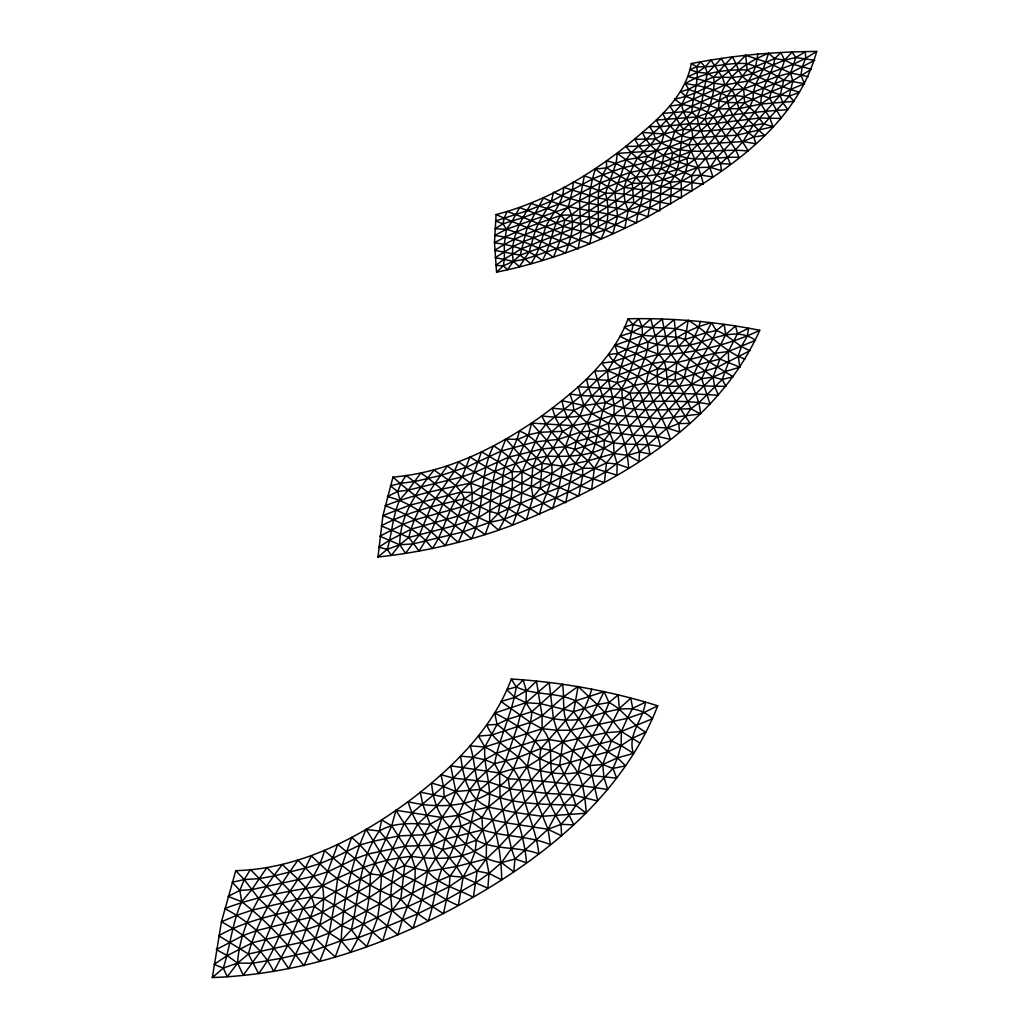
<?xml version="1.0" encoding="UTF-8"?>
<svg xmlns="http://www.w3.org/2000/svg" width="1029" height="1029" viewBox="0 0 1029 1029"><rect width="100%" height="100%" fill="white"/><g stroke="black" fill="none" stroke-linecap="round" stroke-linejoin="round"><path stroke-width="1.5" d="M784.625 60.094C780.87 73.303 772.818 84.725 769.473 98.141L760.945 104.019L731.04 142.812L716.313 158.132L710.216 167.303L691.72 182.699L670.934 195.896L649.183 208.025L604.383 230.277L591.829 234.097L568.818 244.568L524.713 259.244L513.33 261.327L503.335 265.868L495.875 265.366L504.377 259.064L521.626 248.684L571.854 229.068L607.599 206.675L641.131 183.072L651.846 167.894L656.245 150.813L661.518 142.722L664.052 134.002L670.02 126.014L683.243 111.737L691.835 106.193L721.342 92.88L731.863 89.935L743.684 88.918L778.065 76.262L790.594 72.943L814.698 60.209L795.79 57.56L792.111 52.119L784.625 60.094L774.773 58.576L768.586 53.302L763.068 69.457L755.427 84.777L753.408 92.057L752.919 99.569L749.807 106.965L725.972 136.201L697.443 167.495C676.387 162.145 651.306 154.427 642.469 132.355L664.052 134.002L671.834 139.044L688.658 144.909L742.964 141.578L753.845 136.921C764.174 122.065 777.538 110.013 789.192 96.083L799.52 92.353C781.551 86.397 763.004 81.008 747.183 70.011C725.458 69.355 704.093 72.12 685.288 83.581L688.813 89.472L719.091 100.778L727.4 102.54L744.623 102.797L782.49 87.066L811.354 69.252L793.192 64.351L784.625 60.094L780.87 52.62L774.773 58.576L747.183 70.011L727.066 96.289L710.113 105.087L691.887 112.38L679.912 124.432L674.728 131.635L669.274 147.16L663.885 154.967L660.94 168.692L651.743 183.059L650.971 199.909L647.871 216.797C600.1 241.776 549.525 261.43 496.557 272.145L494.486 242.703L496.094 214.547C543.801 202.224 587.443 176.718 625.851 146.324C652.54 123.892 684.529 99.916 691.321 63.566C732.622 55.36 774.605 51.694 816.679 51.45C794.594 132.034 715.579 177.76 647.871 216.797C617.516 204.694 583.314 206.572 553.602 192.14L551.351 201.182L538.424 223.37L535.389 230.586L529.125 251.912L519.401 266.652L513.33 261.327L495.206 257.636L513.162 246.523L523.041 241.776L563.339 226.38L572.561 221.544L606.891 199.394L614.789 192.307L632.308 183.355L651.743 183.059L674.355 176.075L697.443 167.495L710.216 167.303L721.342 170.685L720.66 163.521C711.206 149.089 699.579 134.555 697.135 116.92L700.376 109.048L707.335 73.226L721.29 58.512L732.185 77.471L737.034 83.285L743.684 88.918L769.473 98.141L780.098 95.388L791.417 89.06L804.459 83.709L800.884 75.091L802.273 66.795L805.681 58.319L805.321 51.707L795.79 57.56L784.625 60.094L752.804 73.522L742.385 76.262L732.185 77.471L713.611 77.136C702.022 80.815 692.53 89.266 680.593 91.594L685.906 96.443L718.628 108.92L739.285 108.637L760.945 104.019L794.221 101.356L789.192 96.083C774.618 95.17 761.576 86.616 748.224 81.008C738.745 76.03 737.703 64.93 732.249 56.852L713.611 77.136C715.669 91.388 709.959 105.717 704.942 118.875C684.761 139.867 654.161 146.967 625.851 146.324L631.189 152.665L637.298 158.054L651.846 167.894L656.386 174.814L662.959 179.316L670.381 182.326L681.108 181.091L703.309 184.255C700.479 170.235 693.765 157.977 688.658 144.909L692.491 138.002L707.888 124.368L718.628 108.92L743.684 88.918L752.804 73.522L755.762 66.062L757.91 53.74M639.704 742.964L621.375 731.452L613.31 721.432L597.283 704.543L578.105 686.446L573.603 711.644L584.806 727.799L599.367 744.044L607.843 751.813L617.529 757.871L625.581 765.795L612.95 768.457L602.711 764.496C593.128 752.07 579.816 743.144 570.748 730.281C560.869 716.698 564.921 699.681 562.58 684.208L531.774 711.734L507.49 719.374L497.11 724.39L484.826 747.015C483.231 767.312 492.762 786.709 488.363 807.109C496.544 830.352 501.47 855.24 501.702 879.872C415.24 935.155 315.684 973.82 212.321 977.55L221.441 921.791L235.757 870.663C299.349 868.939 357.77 838.455 408.101 801.72C450.959 769.242 492.042 730.474 511.362 679.011C561.037 682.086 610.223 690.922 657.737 705.791C628.758 780.548 568.059 837.503 501.702 879.872L488.994 873.415L477.173 871.1L463.101 877.21L449.274 886.664L421.8 900.221L407.613 906.768L392.01 910.498L351.352 929.701L341.178 940.725L335.261 956.88C304.533 930.19 279.142 898.253 250.394 869.518L244.246 879.602L239.834 890.445L241.738 901.738C232.065 922.846 230.355 946.23 223.293 968.07L212.321 977.55M497.11 724.39L486.871 725.021C493.869 744.083 515.786 750.694 527.234 766.721L537.678 803.945L548.02 829.284L550.386 844.629C528.79 835.612 504.724 837.272 482.652 829.837L445.145 839.149L432.09 845.233L405.387 846.172L367.777 854.07L355.121 858.791L328.148 871.679L313.678 876.258L251.835 889.609L239.834 890.445L228.039 896.388L241.738 901.738L251.835 889.609L266.871 867.576L290.062 891.127L310.372 917.289L329.254 932.994L341.178 940.725L350.606 952.044C365.154 928.608 370.517 901.224 370.311 873.93L355.121 858.791L337.718 844.41L322.501 885.686L311.375 896.915L303.015 908.504L287.593 945.51L273.74 971.505C262.871 948.982 243.024 933.419 221.441 921.791L236.67 915.321L251.796 910.292L296.969 899.475L311.375 896.915L323.929 898.806L334.219 905.018L363.919 924.338L382.711 940.892L392.01 910.498L400.77 899.282L425.144 886.201L449.995 875.988L463.101 877.21L487.875 888.233L488.994 873.415L486.267 858.945L486.421 843.729L482.652 829.837L481.958 817.669L488.363 807.109L510.294 789.024L519.195 778.529L527.234 766.721L530.102 753.318L535.209 740.893L542.103 728.738L563.57 709.148L575.571 700.929L604.113 691.617L608.949 702.524C623.458 709.521 631.24 724.673 645.852 732.134L632.23 738.282L621.117 745.575L607.843 751.813L559.673 765.203C537.241 786.773 517.947 811.289 495.901 833.246C477.147 860.051 440.772 860.656 411.471 856.36C379.933 859.215 350.387 871.074 322.501 885.686C289.548 891.011 255.925 896.568 224.746 908.594C251.179 922.241 272.955 943.593 288.647 968.752L301.433 942.358L314.372 906.42C330.631 891.847 351.365 884.207 370.311 873.93L381.515 875.216C402.262 887.847 422.97 900.414 443.435 913.662L449.274 886.664L449.995 875.988C470.124 851.15 468.98 817.939 480.234 789.436L499.554 772.985L505.548 760.855L517.381 726.615L520.365 715.052L525.973 702.717L526.346 690.845L523.221 680.015L516.236 686.986L506.59 689.584L514.809 697.405L525.973 702.717L540.366 703.643L573.603 711.644L597.283 704.543L608.949 702.524L618.159 694.935L619.355 708.479C610.467 728.069 597.309 745.292 589.758 765.576L578.298 772.432L550.464 804.755L533.073 827.11L511.426 848.629L501.483 862.624L488.994 873.415L475.205 883.229L446.625 899.59L417.337 913.984L372.948 932.145L357.59 937.972L341.178 940.725L310.359 951.748L281.329 958.256L252.581 963.234L237.57 963.093L223.293 968.07L214.071 964.405L227.203 955.619L252.529 942.68L306.115 929.521L319.337 925.084L368.742 897.815L415.176 867.936L423.729 857.556L432.09 845.233L441.955 817.54L450.393 805.45L455.77 791.494L465.069 779.776L484.685 759.724L496.287 753.267L535.209 740.893L548.624 739.529L562.837 741.883L606.21 732.712L621.375 731.452L652.515 718.769C635.034 701.598 611.843 710.422 591.714 716.338C571.995 723.117 550.476 720.223 531.774 711.734L525.973 702.717L494.653 713.071L497.11 724.39C517.06 739.722 533.241 761.46 559.673 765.203L568.947 783.751L575.893 805.321L586.324 813.244C584.729 795.751 583.366 775.647 570.272 762.579C562.889 753.845 551.956 750.012 540.92 748.507L518.192 757.511L494.627 763.647L477.173 780.136L469.044 790.722L458.329 815.367L449.853 826.994L445.145 839.149L442.65 849.555L435.576 858.623L427.73 871.357L421.8 900.221L413.028 928.402L392.01 910.498L358.182 891.809L337.563 878.753L328.148 871.679L311.324 855.819L305.343 868.077L282.319 902.819L275.939 914.742L260.62 951.272L243.268 975.196L237.57 963.093L227.203 955.619L216.283 949.548L242.921 935.593L256.8 930.576L310.372 917.289L322.72 911.977L370.131 884.901L381.515 875.216L404.693 865.53L418.417 845.735L430.071 824.293L441.955 817.54L458.329 815.367L473.147 810.428L488.363 807.109L515.516 812.588L542.039 816.293L586.324 813.244M745.022 359.095C722.975 351.223 708.222 331.891 688.144 320.328L685.185 339.429C697.868 355.893 715.914 366.337 733.253 376.781L722.217 379.482L713.02 377.116L689.996 359.584L683.41 353.474L678.548 346.374L676.156 338.155L674.214 319.517L647.974 341.975L626.7 349.153L617.696 353.462L607.779 370.89L597.9 379.161L581.115 395.715L546.013 424.064L539.672 432.27L522.05 471.835L521.793 493.148L520.687 503.413L512.622 525.099C469.301 541.408 423.987 552.123 377.965 556.985L382.942 515.593L392.988 477.083C447.551 472.645 497.804 447.049 541.859 415.909C576.754 390.068 612.422 360.664 628.127 318.758C672.271 317.948 716.428 321.653 759.736 330.296C714.936 430.675 609.734 485.817 512.622 525.099L503.978 519.349L498.087 513.677L489.277 511.233L464.362 498.782C436 505.509 407.06 511.94 381.206 525.896L408.809 537.46L419.073 551.017L431.035 531.761L442.997 503.888L448.644 494.743L462.175 476.813L469.957 456.992C491.643 470.973 514.912 483.025 540.289 488.338L546.708 493.393L565.667 502.731L572.034 472.221L575.391 463.191L580.858 455.011L584.781 446.689L590.222 430.855L587.302 423.086L573.899 410.339L572.78 402.596L569.95 393.953C590.646 397.837 611.856 394.197 632.218 400.538C658.226 402.583 684.452 399.239 710.164 404.371L701.649 378.646L676.863 362.581L671.178 354.22L667.577 345.924L662.2 319.106L642.405 335.608L614.943 345.242L617.696 353.462C636.231 363.919 652.682 379.225 675.024 380.074L717.072 367.392L750.077 350.67C737.24 346.13 728.969 334.747 716.235 330.579L705.945 332.753L685.185 339.429C665.274 332.766 641.35 341.435 624.371 327.003L632.899 324.457L638.829 318.784L642.147 326.72L642.405 335.608C631.356 358.645 631.099 389.464 605.554 402.583L583.932 405.542L573.899 410.339L567.532 417.62L551.66 431.923L536.623 457.776L532.803 467.153L531.247 486.524L533.073 497.097L526.372 519.889L508.905 508.982L481.778 496.57L472.388 492.634L461.211 492.029L409.323 505.329L382.942 515.593C401.747 522.526 420.334 531.813 432.296 548.521C447.023 527.697 448.631 498.911 470.459 483.128C494.717 470.279 520.43 460.117 547.66 456.143C573.372 457.056 604.152 456.066 621.439 434.045C639.845 416.591 656.232 397.143 675.024 380.074L676.863 362.581C686.575 349.937 696.363 337.126 700.376 321.395M759.736 330.296C732.159 343.545 701.482 351.043 671.178 354.22C644.386 351.455 621.542 373.566 594.672 370.813L602.402 395.869L605.554 402.583C597.052 424.231 598.955 449.789 582.723 468.234L582.581 476.105L578.71 496.274L550.412 483.218L531.478 476.543L522.05 471.835L512.043 471.578L482.061 486.691L464.362 498.782L454.818 525.613L445.235 545.73C429.106 527.388 408.153 513.612 385.065 505.753C412.423 494.91 441.685 489.122 470.459 483.128C494.344 491.257 518.282 500.66 539.492 514.551C542.952 497.676 554.631 482.382 551.518 464.426C544.701 450.753 534.154 436.309 519.323 431.061C516.249 446.65 504.647 459.693 503.014 476.157C502.023 488.736 500.943 501.355 498.087 513.677L489.637 522.346L485.122 534.527L458.291 516.056L406.082 475.385L401.066 483.231L397.644 491.489L399.908 499.67C392.602 515.413 392.19 532.971 387.238 549.319L377.965 556.985M525.973 702.717L549.203 682.561L553.461 718.782L556.959 730.204L562.837 741.883L589.758 765.576L602.711 764.496L617.529 757.871L633.491 753.395C626.944 734.372 643.318 719.966 645.427 702.254L632.694 708.286L627.304 718.358L621.375 731.452L621.117 745.575L617.529 757.871L612.95 768.457L585.141 797.925L575.893 805.321L569.667 814.621L560.959 824.319L548.02 829.284L514.976 859.022L501.483 862.624C479.797 859.82 463.14 843.175 449.853 826.994C438.174 815.47 432.926 799.109 431.575 783.069L443.538 786.503L455.77 791.494L480.234 789.436C509.149 805.566 543.801 803.919 575.893 805.321M498.087 513.677C518.089 504.017 538.321 495.669 558.953 487.733C575.7 481.019 589.939 469.803 606.531 462.973L617.117 464.015L628.668 468.002C627.446 449.75 621.696 431.575 613.567 415.201C616.538 399.741 607.174 386.094 607.779 370.89L601.682 363.096L613.361 361.642L647.241 349.963L657.338 344.303L675.757 328.804L688.144 320.328M511.362 679.011L516.236 686.986C512.313 713.354 499.219 737.459 494.627 763.647L499.554 772.985L500.133 798.195L511.426 848.629L514.976 859.022L513.741 871.833L501.483 862.624M341.178 940.725C342.824 902.574 350.696 864.566 366.041 829.438L379.341 831.02C394.853 821.682 412.861 823.612 430.071 824.293L470.472 863.46L477.173 871.1L473.353 897.339C457.995 888.863 439.524 885.339 427.73 871.357L404.693 865.53L386.094 838.918L379.341 831.02L381.72 819.972L391.702 825.811L411.471 856.36L415.176 867.936L414.97 880.219L412.539 893.288L402.275 919.977L397.889 934.859L377.604 917.907L335.313 891.654L322.501 885.686L297.96 860.128C277.393 889.197 257.649 919.103 248.401 954.012L237.57 963.093L227.293 976.727L223.293 968.07M387.238 549.319L391.329 555.416L399.715 544.765L408.809 537.46L454.818 525.613L478.819 517.304L499.914 504.57L521.793 493.148L562.799 466.188L575.005 449.236C575.635 435.023 587.43 426.045 591.366 413.156C595.842 399.985 607.29 391.637 617.194 382.685L637.877 376.781L657.685 368.768C670.882 368.652 683.102 374.53 691.797 384.37C695.681 393.94 700.093 403.471 700.492 413.98L661.518 418.752L613.567 415.201L587.302 423.086L572.857 425.672L562.619 431.37L553.319 447.898L542.116 463.294L540.289 488.338L533.073 497.097C507.194 487.759 480.826 478.305 458.522 461.802L454.355 471.333L435.897 498.049L430.894 507.143L419.472 534.694L405.542 553.255L399.715 544.765L379.881 536.199L402.853 524.366L414.854 519.864L461.404 506.924L472.015 502.332L512.455 479.643L522.05 471.835L542.116 463.294L562.799 466.188L588.048 460.851L614.081 453.506L624.23 444.451L679.667 386.107L684.298 377.54L686.33 368.305L689.996 359.584L701.456 341.885L711.541 322.669L716.235 330.579C709.959 349.358 694.176 363.983 691.797 384.37L668.503 409.812L654.007 427.305L635.883 444.464L627.741 455.345L605.399 472.015L580.883 485.765L555.686 498.075L503.978 519.349L489.637 522.346L463.153 531.903L413.092 543.904L399.715 544.765L387.238 549.319L378.762 547.222L390.004 539.955L411.78 528.957L458.291 516.056L469.713 512.056L511.876 489.225L551.518 464.426L565.435 446.689L572.857 425.672L579.79 416.218L583.932 405.542L591.636 396.281L608.178 380.331L618.223 374.903L652.296 363.456L664.155 361.655L676.863 362.581L714.949 353.281L728.352 351.506L755.53 340.316C738.59 328.187 719.065 336.573 701.456 341.885C684.195 348.021 665.351 347.21 647.974 341.975L642.405 335.608M688.813 89.472L681.79 104.482C682.999 116.521 693.469 125.332 692.491 138.002C701.585 149.475 709.032 162.878 712.827 177.014L701.251 175.11L691.642 175.637L647.421 156.382L638.687 146.079L634.893 139.339L655.332 138.838C682.304 159.521 717.342 147.288 748.224 151.07C739.941 136.034 726.886 124.187 718.628 108.92C718.203 80.764 745.073 62.525 768.586 53.302M718.628 108.92L697.135 116.92L683.655 129.242C678.535 146.838 682.716 167.02 670.381 182.326L671.23 188.346L670.458 204.128C648.849 200.526 627.407 191.69 605.489 193.349L590.697 187.355L573.346 181.811L572.394 190.236L568.265 207.434C576.459 221.569 570.799 238.921 565.577 253.108L533.228 237.66L506.448 229.274L502.975 223.82L504.339 217.608L507.143 211.447C535.003 221.364 561.744 234.123 589.681 243.706L591.829 234.097L598.222 226.65C599.212 206.842 594.646 185.503 606.608 167.868L606.415 160.91C620.127 163.212 632.475 172.486 641.131 183.072C646.289 196.668 637.195 209.53 636.462 222.984C606.827 209.337 572.741 212.283 543.505 197.941L527.195 227.679L520.172 255.141L513.33 261.327L507.606 269.649L503.335 265.868L504.377 259.064L504.313 244.49L506.448 229.274L512.069 221.441L519.568 207.614L542.553 215.974L563.339 226.38L591.829 234.097L600.949 238.779C608.692 224.849 609.683 208.565 605.489 193.349L616.075 163.096L617.349 153.372L656.245 150.813L669.274 147.16L692.491 138.002L737.047 135.159L772.908 126.683L769.949 118.078L760.945 104.019C751.041 97.125 738.963 94.501 727.066 96.289C714.55 88.623 699.604 85.741 685.288 83.581M676.863 362.581L646.302 383.071L632.218 400.538L613.567 415.201C596.164 411.06 589.758 394.621 586.53 378.968L608.178 380.331L617.194 382.685L621.979 389.309C621.503 411.407 631.806 431.807 639.536 451.911L638.97 461.416L627.741 455.345L614.081 453.506L595.135 443.782L587.366 438.444L572.857 425.672L567.532 417.62L564.046 409.606L561.847 400.641L583.932 405.542L591.366 413.156L608.371 423.382L629.697 425.723L667.319 428.013L679.68 432.051L678.638 423.588C666.342 408.68 654.598 388.846 657.685 368.768L685.185 339.429M583.932 405.542L578.144 386.763L621.979 389.309L634.07 385.451L646.302 383.071L668.348 386.364L679.667 386.107L691.797 384.37L701.649 378.646L713.02 377.116L725.844 371.353L739.851 367.199L738.205 356.008L741.587 346.091L747.144 336.393L748.662 328.328L737.561 333.563L728.352 351.506L719.927 359.07C694.716 365.617 667.551 371.302 650.006 392.448C636.694 410.172 616.448 421.761 604.46 440.335L603.894 448.695L600.28 457.776L594.376 468.324L591.636 489.482C574.298 485.161 559.442 474.292 541.833 471.012C526.333 465.545 516.738 450.689 505.908 439.113C494.357 465.275 489.302 493.894 489.637 522.346L498.486 530.102C509.831 512.751 513.741 492.042 512.043 471.578L528.52 434.817L531.607 423.086L572.857 425.672M657.737 705.791L643.305 712.853L627.304 718.358L570.748 730.281L556.959 730.204L542.103 728.738L484.826 747.015L473.25 757.28L453.326 778.091L412.012 812.987L404.307 823.354L386.917 861.08L381.515 875.216L379.611 904.067L377.604 917.907L366.851 946.616L357.59 937.972L351.352 929.701L341.577 925.585L314.372 906.42C310.848 888.078 294.796 876.849 282.306 864.54C259.925 893.365 240.014 925.688 237.57 963.093M399.715 544.765C399.792 515.825 416.616 491.54 434.109 469.996C445.042 478.498 459.629 484.698 464.362 498.782M404.693 865.53L400.77 899.282L407.613 906.768L428.231 921.019C434.367 903.861 435.061 885.274 442.097 868.476C451.795 855.999 455.577 840.616 461.043 826.107L458.329 815.367L444.194 796.999L443.538 786.503L440.978 774.683L453.326 778.091L489.032 782.014L510.294 789.024L546.54 793.372L572.497 794.838L597.746 800.999L589.758 765.576M647.974 341.975C648.154 354.439 641.106 365.115 637.877 376.781C634.198 385.18 631.176 394.647 622.262 398.892C600.229 416.719 569.178 419.485 541.859 415.909C547.055 427.961 556.2 437.608 565.435 446.689C567.532 456.259 574.362 463.552 582.723 468.234L594.376 468.324L616.911 475.128L617.117 464.015L614.081 453.506L613.528 442.316L609.541 432.321L608.371 423.382L613.567 415.201M628.127 318.758L632.899 324.457C630.726 344.561 620.268 362.787 617.194 382.685M760.945 104.019C760.238 87.362 772.65 74.435 774.773 58.576M621.375 731.452L611.483 740.88L573.127 750.385L561.384 754.707L550.181 762.052L539.839 770.425L512.506 800.575L482.652 829.837L476.388 840.217L475.154 851.485L470.472 863.46L463.101 877.21L458.394 905.404C438.778 898.047 423.832 882.187 403.805 875.949C385.824 866.174 377.128 845.774 366.041 829.438M591.688 689.018C586.504 708.878 574.799 725.574 562.837 741.883L559.673 765.203M614.081 453.506L606.531 462.973L604.37 482.485L572.034 472.221L562.799 466.188C557.319 448.721 542.759 436.849 531.607 423.086M531.774 711.734C531.247 728.03 522.578 742.179 518.192 757.511C513.51 768.02 510.281 780.265 499.232 785.912C474.922 807.289 438.457 809.116 408.101 801.72C412.629 817.875 422.237 831.882 432.09 845.233C433.633 857.556 440.283 868.373 449.995 875.988M573.603 711.644L540.92 748.507C536.276 774.888 547.634 802.093 560.959 824.319L561.654 835.895L548.02 829.284L505.779 822.75L481.958 817.669L463.564 802.376L455.77 791.494L450.715 765.859L499.554 772.985L513.368 768.843L527.234 766.721L539.453 759.003L562.837 741.883M562.799 466.188L558.953 487.733L552.496 508.879L533.073 497.097M670.381 182.326C655.627 190.056 638.057 196.205 628.204 210.096L624.783 228.129C604.486 220.798 582.671 213.402 560.946 215.37C538.36 223.293 515.439 230.933 494.486 242.703C511.387 245.391 528.739 249.082 542.116 260.491C552.997 243.629 551.197 220.502 568.265 207.434C589.553 194.237 612.281 183.458 636.578 177.232C659.653 174.493 686.973 171.83 701.842 151.649C716.827 135.995 729.728 118.528 744.623 102.797L743.684 88.918M587.302 423.086L598.942 427.035L609.541 432.321L632.912 435.113L657.711 436.528L670.316 439.293C664.734 419.755 651.91 402.944 646.302 383.071C650.135 350.297 682.124 330.283 711.541 322.669M795.79 57.56L790.594 72.943L783.879 80.069L780.098 95.388L753.035 125.332L742.964 141.578L735.632 149.668L720.66 163.521L710.216 167.303M351.352 929.701C359.198 896.426 358.671 859.974 379.341 831.02M605.489 193.349L579.623 208.591L564.908 219.949L559.905 241.043L553.396 257.43C536.482 244.439 515.465 238.368 494.627 235.422L506.448 229.274L568.265 207.434M656.245 150.813L647.421 156.382L626.172 159.727L616.075 163.096L606.608 167.868L595.405 169.116C588.279 189.992 587.07 212.669 591.829 234.097M527.234 766.721C543.608 772.393 561.024 775.557 578.298 772.432C581.797 746.321 600.897 726.783 608.949 702.524M441.955 817.54L395.985 810.26L391.702 825.811L370.311 873.93M697.443 167.495L691.642 175.637L692.131 190.892L661.004 186.583L651.743 183.059L617.271 208.437L598.634 219.614L581.128 231.769L570.748 236.721L520.172 255.141L494.717 250.369C516.172 236.258 540.881 228.438 564.908 219.949C581.192 224.399 597.978 225.39 612.821 233.609L617.58 216.322L614.789 192.307L626.172 159.727L631.189 152.665L660.322 126.708L681.79 104.482L724.879 84.905L748.224 81.008L793.192 64.351L805.681 58.319L816.679 51.45M688.658 144.909L672.85 152.794L669.647 165.592L662.959 179.316L661.004 186.583L659.692 210.868L640.36 205.671L633.748 202.597L625.156 202.289L597.669 197.967L563.635 187.329C563.493 202.713 551.994 213.569 545.859 226.624C541.524 239.255 539.003 252.787 530.732 263.668L520.172 255.141M789.192 96.083L792.793 81.162L790.594 72.943L765.486 61.791L745.652 55.309C726.14 75.837 703.154 93.768 674.561 99.08L681.79 104.482C694.922 106.669 711.348 109.884 717.522 123.261C723.76 135.249 734.565 144.446 738.963 157.424C716.827 155.919 693.443 164.421 672.85 152.794L663.885 154.967L644.283 163.109L623.304 167.688L602.84 174.801L592.897 178.763L551.351 201.182L527.337 210.739L495.566 220.952L502.975 223.82L523.259 217.556L559.609 203.793L600.512 182.725L630.211 172.46L651.846 167.894L661.621 162.505L690.755 151.662L711.09 130.606L729.265 109.023L744.481 96.482L753.408 92.057L783.879 80.069L804.459 83.709M516.236 686.986C534.951 695.758 556.895 691.784 575.571 700.929C589.681 711.927 601.232 726.294 611.483 740.88L602.711 764.496L563.493 804.858L555.158 815.894L548.02 829.284M632.899 324.457C650.315 329.872 669.12 325.486 686.497 331.325C699.115 338.4 710.087 348.548 719.927 359.07L713.02 377.116L680.015 409.143L673.146 417.723L667.319 428.013L639.536 451.911L627.741 455.345M408.809 537.46C415.15 510.384 431.447 488.145 447.306 466.021L470.459 483.128C476.17 503.541 466.381 524.147 458.265 542.502C437.325 523.89 415.137 503.374 387.38 496.57L397.644 491.489L408.32 490.138L462.175 476.813L474.626 472.44L508.776 457.146L541.756 449.004L565.435 446.689L576.716 441.428L609.541 432.321M470.459 483.128L481.495 451.744L497.753 461.391L512.043 471.578M667.319 428.013L678.638 423.588L685.88 416.012L690.961 408.732L698.897 402.776L722.217 379.482L728.622 362.028L728.352 351.506M647.421 156.382L640.81 170.248L632.308 183.355L633.748 202.597M595.405 169.116L602.84 174.801L624.166 187.432L642.636 189.889L681.494 197.838L681.108 181.091L685.263 172.345L687.488 164.936L687.025 158.427L690.755 151.662M737.561 333.563L735.529 326.116L725.702 334.451L720.814 344.471L709.29 362.092L701.649 378.646M604.113 691.617L591.714 716.338L577.783 739.028L573.127 750.385L570.272 762.579L564.535 773.718L528.7 814.608L498.306 847.549L486.267 858.945L477.173 871.1M772.908 126.683L763.261 123.75L731.902 128.689L711.09 130.606L700.839 131.159L683.655 129.242L664.052 134.002L655.332 138.838L650.315 145.179L637.298 158.054L626.532 179.831L624.166 187.432L624.101 194.7L625.156 202.289L628.204 210.096L598.222 226.65M707.335 73.226L697.662 72.287L689.944 69.689L696.684 66.718L700.53 61.92L705.212 66.936L707.335 73.226L713.611 77.136M455.77 791.494L444.194 796.999L436.566 806.221L417.748 824.036L398.956 857.556L393.953 869.891L391.74 882.458L390.737 895.989L392.01 910.498M399.908 499.67L408.32 490.138L420.771 472.993C444.502 488.634 462.085 512.596 489.637 522.346M496.557 272.145L503.335 265.868M619.355 708.479L630.803 698.215L632.694 708.286M716.235 330.579L724.159 324.379L725.702 334.451M691.642 175.637C670.471 186.905 651.486 202.88 628.204 210.096M578.105 686.446L563.738 696.659L542.09 715.708L530.411 722.371L491.695 735.028L478.498 736.069L484.826 747.015C502.178 755.53 519.774 769.859 522.063 790.336C526.398 811.881 536.636 831.844 538.849 853.864C518.655 846.082 495.991 850.636 476.388 840.217L469.481 832.821L461.043 826.107L449.853 826.994L424.501 834.699L398.737 835.934L372.858 841.375L360.176 844.899L333.332 858.032L319.633 863.743L305.343 868.077L274.409 875.846L259.475 878.599L244.246 879.602L232.207 882.213L239.834 890.445M486.267 858.945L456.503 866.482L427.73 871.357L402.403 887.667L379.611 904.067L354.105 917.508L329.254 932.994L315.401 938.384L301.433 942.358L248.401 954.012L218.675 935.695C248.105 919.206 281.689 913.019 314.372 906.42M502.975 223.82L495.013 228.76L506.448 229.274M540.289 488.338L561.229 477.25L582.723 468.234M687.025 158.427L660.94 168.692L651.846 167.894M397.644 491.489L390.377 485.855L401.066 483.231L414.623 481.572L441.57 475.231L466.587 467.14L501.547 450.895L535.324 441.865L558.181 439.383L580.317 432.18L590.222 430.855L608.371 423.382M461.043 826.107L481.958 817.669M505.908 439.113L517.831 439.396L528.52 434.817L539.672 432.27L562.619 431.37L606.531 462.973M607.779 370.89C622.262 376.048 639.086 384.422 642.713 400.834C647.473 416.565 657.299 430.341 660.374 446.637C641.942 442.226 622.635 446.856 604.46 440.335L575.005 449.236L565.435 446.689M476.388 840.217L465.661 844.024L442.65 849.555L432.09 845.233M664.052 134.002L656.296 120.084L697.135 116.92L704.942 118.875C732.391 114.489 760.109 111.325 787.892 109.666L782.928 102.823L780.098 95.388M727.066 96.289C727.374 113.216 741.034 127.429 753.845 136.921L764.547 135.391C755.235 127.287 746.758 118.579 739.285 108.637C735.233 100.057 735.568 88.867 724.879 84.905L714.486 83.22L687.977 76.583L697.662 72.287L705.212 66.936L711.026 60.132L722.538 77.651L724.879 84.905M681.79 104.482L669.609 106.051C675.5 113.087 676.992 122.67 683.655 129.242M617.696 353.462L608.628 354.478C616.564 368.935 635.125 371.572 646.302 383.071M621.979 389.309L629.967 393.129C659.435 392.358 689.018 393.438 718.486 395.303L714.64 386.544L713.02 377.116M700.492 413.98L690.961 408.732C662.56 409.503 632.668 412.963 605.554 402.583M499.554 772.985L508.249 778.824C541.498 780.406 574.748 784.445 607.727 789.526L603.933 777.358L602.711 764.496M678.638 423.588L690.099 423.343C682.047 411.471 674.201 399.638 668.348 386.364C665.313 375.238 668.773 362.015 657.917 354.002L647.241 349.963L619.934 336.277L632.128 332.354L642.147 326.72L650.752 318.887L657.338 344.303L657.917 354.002M691.321 63.566L696.684 66.718C713.457 67.863 729.857 62.062 746.668 63.708C759.814 66.975 772.329 73.085 783.879 80.069M560.959 824.319L573.835 824.859C565.641 807.958 557.371 791.224 551.776 773.088C548.92 758.039 554.104 741.176 542.103 728.738L530.411 722.371L500.969 701.469L514.809 697.405L526.346 690.845L536.469 681.237L542.09 715.708L542.103 728.738M720.66 163.521L730.281 164.087C724.609 147.61 711.772 134.876 704.942 118.875M697.135 116.92L691.887 112.38L683.243 111.737L662.715 113.396C668.477 125.885 677.481 137.333 692.491 138.002M573.899 410.339L552.316 408.166L555.145 417.079L562.619 431.37M484.826 747.015L470.137 745.858C474.909 760.084 474.305 775.506 480.234 789.436M691.797 384.37L703.785 385.952L725.947 386.402L722.217 379.482M444.194 796.999L420.231 792.137L422.79 804.356L430.071 824.293M742.964 141.578L755.8 143.751L753.845 136.921M639.536 451.911L649.904 454.021C646.688 432.759 634.507 414.134 629.967 393.129M790.594 72.943L808.009 76.622M578.298 772.432L591.726 775.596L616.68 778.13L612.95 768.457M514.976 859.022L526.436 862.714C524.623 833.992 511.863 807.341 508.249 778.824M400.77 899.282C371.855 889.326 346.966 870.83 324.457 850.391C318.861 873.904 301.69 891.217 289.856 911.437C279.978 932.403 273.187 955.105 258.575 973.524L248.401 954.012M614.943 345.242C630.262 350.439 646.212 356.986 657.685 368.768M719.927 359.07L739.851 367.199M496.094 214.547C523.079 226.804 551.325 236.22 578.169 248.979L581.128 231.769L579.417 201.195L584.369 175.882C595.392 179.355 606.107 184.615 614.789 192.307M494.627 763.647L484.685 759.724L473.25 757.28L460.568 756.161C463.462 775.995 467.295 798.555 488.363 807.109M611.483 740.88L621.117 745.575L633.491 753.395M494.653 713.071C511.992 721.651 529.511 732.507 540.92 748.507M458.329 815.367L471.102 821.747L482.652 829.837M606.608 167.868L632.308 183.355M590.222 430.855L604.46 440.335M660.94 168.692L674.355 176.075L681.108 181.091M617.349 153.372C629.156 162.826 643.832 169.566 651.743 183.059M392.988 477.083C417.658 499.502 445.93 517.381 471.616 538.707C485.469 509.252 478.395 475.076 493.547 445.827C504.544 452.541 514.834 461.056 522.05 471.835M744.623 102.797L754.81 112.135L763.261 123.75M517.831 439.396L542.116 463.294M241.738 901.738C265.405 920.119 286.242 941.754 304.005 965.871C314.848 940.815 327.299 913.623 322.501 885.686M575.005 449.236L588.048 460.851L594.376 468.324M235.757 870.663L244.246 879.602L258.575 898.381L275.939 914.742L319.762 961.279L325.524 946.873L329.254 932.994L334.219 905.018L337.563 878.753L351.609 837.349C363.906 847.793 374.569 860.591 381.515 875.216M564.908 219.949C557.191 209.183 542.862 207.897 531.337 203.485C520.455 220.785 509.458 240.04 513.33 261.327M675.024 380.074L683.989 393.271L690.961 408.732M442.65 849.555L456.503 866.482L463.101 877.21M395.985 810.26C407.664 830.017 423.241 848.23 427.73 871.357M669.274 147.16L672.85 152.794M769.473 98.141L781.397 118.399L759.132 118.039L707.888 124.368L689.816 123.686L660.322 126.708L649.582 126.49L653.621 133.063L655.332 138.838M696.684 66.718C699.398 82.166 692.093 97.086 691.887 112.38M745.652 55.309L747.183 70.011"/></g></svg>
